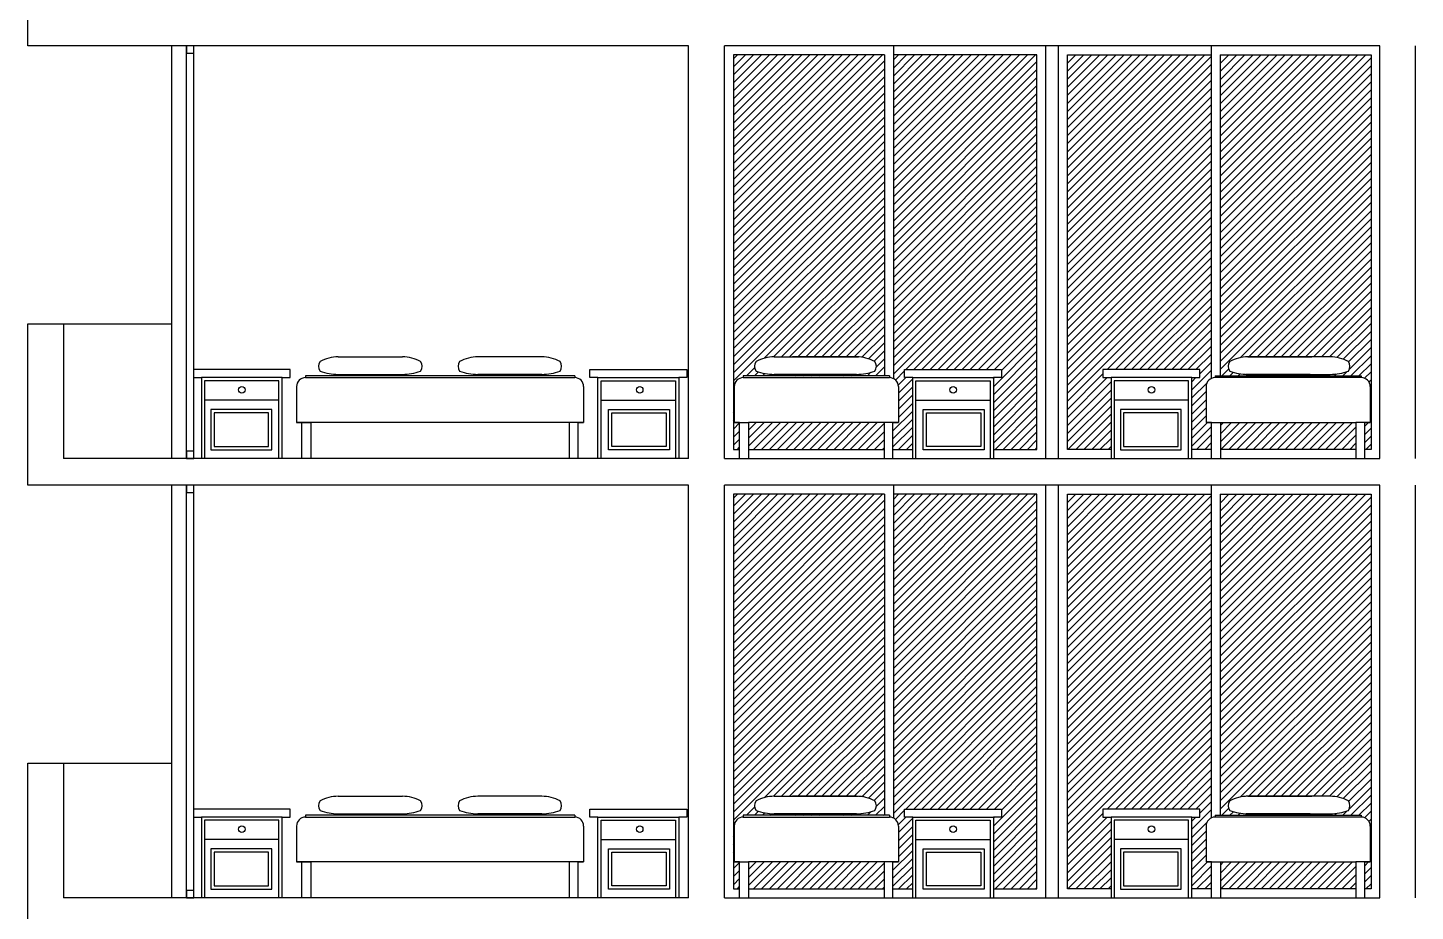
# Model space of a CAD drawing. Header units: millimetres. Extents: x 1217 to 2428, y 234 to 644.
# Drawn here: x 2231.04 to 2238.77, y 406.73 to 411.65 of the extents above; entities that cross this region are included whole.
import ezdxf

# ---------------------------------------------------------------- set-up
doc = ezdxf.new("R2010")
doc.units = ezdxf.units.MM
for name, color, linetype in [('0.1', 251, 'Continuous'), ('0.2', 2, 'Continuous'), ('0.3', 6, 'Continuous'), ('MURO', 5, 'Continuous')]:
    doc.layers.add(name, color=color, linetype=linetype)
pattern_1 = [(45, (422.4179387353875, -290.3735474581651), (-0.02245064030267288, 0.02245064030267288), [])]
pattern_2 = [(45, (422.4179387353875, -287.9235472570975), (-0.02245064030267288, 0.02245064030267288), [])]

msp = doc.modelspace()

# ---------------------------------------------------------------- hatches: boundary and pattern name
at = {"layer": '0.1', "ltscale": 3}
h = msp.add_hatch(dxfattribs=at)
h.set_pattern_fill('ANSI31', color=256, scale=0.01)
h.set_pattern_definition(pattern_2)
edge = h.paths.add_edge_path()
edge.add_line((2235.809509860876, 411.5009939525185), (2234.968528561855, 411.5009939525185))
edge.add_line((2234.968528561855, 411.5009939525185), (2234.973099947954, 409.650993952891))
edge.add_arc((2235.023099947954, 409.6509939528908), 0.0500000000001819, 90, 179.9999999997395, ccw=False)
edge.add_line((2235.023099947954, 409.700993952891), (2235.023086129455, 409.7109939524182))
edge.add_line((2235.023086129455, 409.7109939524182), (2235.809509860876, 409.7109939529064))
edge.add_line((2235.809509860876, 409.7109939529064), (2235.809509860876, 411.5009939525185))
edge = h.paths.add_edge_path(flags=16)
edge.add_arc((2235.721483862543, 409.7645593549963), 0.04346014252858307, 322.3584972331713, 397.6415043925066)
edge.add_arc((2235.654944005065, 409.6062093632218), 0.2106576962042713, 61.3648222440488, 89.99999970130179)
edge.add_line((2235.654944006163, 409.816867059426), (2235.297499618136, 409.8168670613227))
edge.add_line((2235.297499618136, 409.8168670613227), (2235.19590087464, 409.8168670612886))
edge.add_arc((2235.195900879705, 409.6062093650838), 0.2106576962048622, 90.0000013774749, 118.6351777559782)
edge.add_arc((2235.129361022226, 409.7645593568593), 0.04346014252840516, 142.3584956078494, 217.6415027675509)
edge.add_arc((2235.195900879704, 410.003712741089), 0.2842281515700908, 249.1951985566897, 269.9999997013402)
edge.add_line((2235.195900878223, 409.7194845895189), (2235.654944003854, 409.7194845876563))
edge.add_arc((2235.654944005065, 410.0037127392292), 0.284228151572961, 269.9999997558837, 290.8048014431884)
h.paths.add_polyline_path([(2235.807499947892, 409.4509939522), (2235.053099947924, 409.4509939517608), (2235.053099947924, 409.3009939525185), (2235.807499947892, 409.3009939525185)])
h.paths.add_polyline_path([(2235.003099947935, 409.4509939527048), (2234.973099947907, 409.4509939527048), (2234.973099947907, 409.6509939717543), (2234.968528561855, 411.5009939525185), (2234.968528561855, 409.3009939525185), (2235.003099947935, 409.3009939525185)])
edge = h.paths.add_edge_path()
edge.add_line((2236.659894773511, 411.5009939525185), (2235.859509860876, 411.5009939525185))
edge.add_line((2235.859509860876, 411.5009939525185), (2235.859509860876, 409.6958889830065))
edge.add_arc((2235.837499947861, 409.6509939528913), 0.04999999999972937, -3.257127900724299e-10, 63.88346839328062, ccw=False)
edge.add_line((2235.887499947861, 409.650993952891), (2235.887499947908, 409.4509939527048))
edge.add_line((2235.887499947908, 409.4509939527048), (2235.85749994788, 409.4509939527048))
edge.add_line((2235.85749994788, 409.4509939527048), (2235.85749994788, 409.3009939525185))
edge.add_line((2235.85749994788, 409.3009939525185), (2235.967317507944, 409.3009939525185))
edge.add_line((2235.967317507944, 409.3009939525185), (2235.967317507944, 409.7009939513153))
edge.add_line((2235.967317507944, 409.7009939513153), (2235.922317507902, 409.7009939513153))
edge.add_line((2235.922317507902, 409.7009939513153), (2235.922317507902, 409.7459939512408))
edge.add_line((2235.922317507902, 409.7459939512408), (2236.417317507897, 409.7459939512408))
edge.add_line((2236.417317507897, 409.7459939512408), (2236.462317507939, 409.7459939512408))
edge.add_line((2236.462317507939, 409.7459939512408), (2236.462317507939, 409.7009939513153))
edge.add_line((2236.462317507939, 409.7009939513153), (2236.417317507897, 409.7009939513153))
edge.add_line((2236.417317507897, 409.7009939513153), (2236.417317507897, 409.3009939525185))
edge.add_line((2236.417317507897, 409.3009939525185), (2236.659894773511, 409.3009939525185))
edge.add_line((2236.659894773511, 409.3009939525185), (2236.659894773511, 411.5009939525185))
h = msp.add_hatch(dxfattribs=at)
h.set_pattern_fill('ANSI31', color=256, scale=0.01)
h.set_pattern_definition(pattern_2)
edge = h.paths.add_edge_path()
edge.add_line((2237.680279686146, 411.5009939525185), (2238.521260985167, 411.5009939525185))
edge.add_line((2238.521260985167, 411.5009939525185), (2238.516689599068, 409.650993952891))
edge.add_arc((2238.466689599068, 409.6509939528908), 0.0500000000001819, 360.0000000002606, 450)
edge.add_line((2238.466689599068, 409.700993952891), (2238.466703417567, 409.7109939524182))
edge.add_line((2238.466703417567, 409.7109939524182), (2237.680279686146, 409.7109939529064))
edge.add_line((2237.680279686146, 409.7109939529064), (2237.680279686146, 411.5009939525185))
edge = h.paths.add_edge_path(flags=16)
edge.add_arc((2237.768305684479, 409.7645593549963), 0.04346014252858307, 142.3584956074934, 217.6415027668287, ccw=False)
edge.add_arc((2237.834845541957, 409.6062093632218), 0.2106576962042713, 450.0000002986982, 478.6351777559512, ccw=False)
edge.add_line((2237.834845540859, 409.816867059426), (2238.192289928887, 409.8168670613227))
edge.add_line((2238.192289928887, 409.8168670613227), (2238.293888672382, 409.8168670612886))
edge.add_arc((2238.293888667317, 409.6062093650838), 0.2106576962048622, 421.36482224402175, 449.9999986225251, ccw=False)
edge.add_arc((2238.360428524796, 409.7645593568593), 0.04346014252840516, 322.3584972324491, 397.6415043921505, ccw=False)
edge.add_arc((2238.293888667318, 410.003712741089), 0.2842281515700908, 270.0000002986598, 290.8048014433102, ccw=False)
edge.add_line((2238.293888668799, 409.7194845895189), (2237.834845543168, 409.7194845876563))
edge.add_arc((2237.834845541957, 410.0037127392292), 0.284228151572961, 249.1951985568116, 270.0000002441164, ccw=False)
h.paths.add_polyline_path([(2237.68228959913, 409.4509939522), (2238.436689599098, 409.4509939517608), (2238.436689599098, 409.3009939525185), (2237.68228959913, 409.3009939525185)])
h.paths.add_polyline_path([(2238.486689599087, 409.4509939527048), (2238.516689599115, 409.4509939527048), (2238.516689599115, 409.6509939717543), (2238.521260985167, 411.5009939525185), (2238.521260985167, 409.3009939525185), (2238.486689599087, 409.3009939525185)])
edge = h.paths.add_edge_path()
edge.add_line((2236.829894773511, 411.5009939525185), (2237.630279686146, 411.5009939525185))
edge.add_line((2237.630279686146, 411.5009939525185), (2237.630279686146, 409.6958889830065))
edge.add_arc((2237.652289599161, 409.6509939528913), 0.04999999999972937, 476.1165316067194, 540.0000000003257)
edge.add_line((2237.602289599161, 409.650993952891), (2237.602289599114, 409.4509939527048))
edge.add_line((2237.602289599114, 409.4509939527048), (2237.632289599142, 409.4509939527048))
edge.add_line((2237.632289599142, 409.4509939527048), (2237.632289599142, 409.3009939525185))
edge.add_line((2237.632289599142, 409.3009939525185), (2237.522472039078, 409.3009939525185))
edge.add_line((2237.522472039078, 409.3009939525185), (2237.522472039078, 409.7009939513153))
edge.add_line((2237.522472039078, 409.7009939513153), (2237.56747203912, 409.7009939513153))
edge.add_line((2237.56747203912, 409.7009939513153), (2237.56747203912, 409.7459939512408))
edge.add_line((2237.56747203912, 409.7459939512408), (2237.072472039125, 409.7459939512408))
edge.add_line((2237.072472039125, 409.7459939512408), (2237.027472039083, 409.7459939512408))
edge.add_line((2237.027472039083, 409.7459939512408), (2237.027472039083, 409.7009939513153))
edge.add_line((2237.027472039083, 409.7009939513153), (2237.072472039125, 409.7009939513153))
edge.add_line((2237.072472039125, 409.7009939513153), (2237.072472039125, 409.3009939525185))
edge.add_line((2237.072472039125, 409.3009939525185), (2236.829894773511, 409.3009939525185))
edge.add_line((2236.829894773511, 409.3009939525185), (2236.829894773511, 411.5009939525185))
h = msp.add_hatch(dxfattribs=at)
h.set_pattern_fill('ANSI31', color=256, scale=0.01)
h.set_pattern_definition(pattern_1)
edge = h.paths.add_edge_path()
edge.add_line((2235.809509860876, 409.050993751451), (2234.968528561855, 409.050993751451))
edge.add_line((2234.968528561855, 409.050993751451), (2234.973099947954, 407.2009937518235))
edge.add_arc((2235.023099947954, 407.2009937518233), 0.0500000000001819, 90, 179.9999999997395, ccw=False)
edge.add_line((2235.023099947954, 407.2509937518234), (2235.023086129455, 407.2609937513506))
edge.add_line((2235.023086129455, 407.2609937513506), (2235.809509860876, 407.2609937518389))
edge.add_line((2235.809509860876, 407.2609937518389), (2235.809509860876, 409.050993751451))
edge = h.paths.add_edge_path(flags=16)
edge.add_arc((2235.721483862543, 407.3145591539287), 0.04346014252858307, 322.3584972331713, 397.6415043925066)
edge.add_arc((2235.654944005065, 407.1562091621542), 0.2106576962042713, 61.3648222440488, 89.99999970130179)
edge.add_line((2235.654944006163, 407.3668668583584), (2235.297499618136, 407.3668668602552))
edge.add_line((2235.297499618136, 407.3668668602552), (2235.19590087464, 407.3668668602211))
edge.add_arc((2235.195900879705, 407.1562091640162), 0.2106576962048622, 90.0000013774749, 118.6351777559782)
edge.add_arc((2235.129361022226, 407.3145591557917), 0.04346014252840516, 142.3584956078494, 217.6415027675509)
edge.add_arc((2235.195900879704, 407.5537125400214), 0.2842281515700908, 249.1951985566897, 269.9999997013402)
edge.add_line((2235.195900878223, 407.2694843884514), (2235.654944003854, 407.2694843865887))
edge.add_arc((2235.654944005065, 407.5537125381617), 0.284228151572961, 269.9999997558837, 290.8048014431884)
h.paths.add_polyline_path([(2235.807499947892, 407.0009937511325), (2235.053099947924, 407.0009937506933), (2235.053099947924, 406.8509937514509), (2235.807499947892, 406.8509937514509)])
h.paths.add_polyline_path([(2235.003099947935, 407.0009937516372), (2234.973099947907, 407.0009937516372), (2234.973099947907, 407.2009937706868), (2234.968528561855, 409.050993751451), (2234.968528561855, 406.8509937514509), (2235.003099947935, 406.8509937514509)])
edge = h.paths.add_edge_path()
edge.add_line((2236.659894773511, 409.050993751451), (2235.859509860876, 409.050993751451))
edge.add_line((2235.859509860876, 409.050993751451), (2235.859509860876, 407.2458887819389))
edge.add_arc((2235.837499947861, 407.2009937518238), 0.04999999999972937, -3.257127900724299e-10, 63.88346839328062, ccw=False)
edge.add_line((2235.887499947861, 407.2009937518235), (2235.887499947908, 407.0009937516372))
edge.add_line((2235.887499947908, 407.0009937516372), (2235.85749994788, 407.0009937516372))
edge.add_line((2235.85749994788, 407.0009937516372), (2235.85749994788, 406.8509937514509))
edge.add_line((2235.85749994788, 406.8509937514509), (2235.967317507944, 406.8509937514509))
edge.add_line((2235.967317507944, 406.8509937514509), (2235.967317507944, 407.2509937502477))
edge.add_line((2235.967317507944, 407.2509937502477), (2235.922317507902, 407.2509937502477))
edge.add_line((2235.922317507902, 407.2509937502477), (2235.922317507902, 407.2959937501732))
edge.add_line((2235.922317507902, 407.2959937501732), (2236.417317507897, 407.2959937501732))
edge.add_line((2236.417317507897, 407.2959937501732), (2236.462317507939, 407.2959937501732))
edge.add_line((2236.462317507939, 407.2959937501732), (2236.462317507939, 407.2509937502477))
edge.add_line((2236.462317507939, 407.2509937502477), (2236.417317507897, 407.2509937502477))
edge.add_line((2236.417317507897, 407.2509937502477), (2236.417317507897, 406.8509937514509))
edge.add_line((2236.417317507897, 406.8509937514509), (2236.659894773511, 406.8509937514509))
edge.add_line((2236.659894773511, 406.8509937514509), (2236.659894773511, 409.050993751451))
h = msp.add_hatch(dxfattribs=at)
h.set_pattern_fill('ANSI31', color=256, scale=0.01)
h.set_pattern_definition(pattern_1)
edge = h.paths.add_edge_path()
edge.add_line((2237.680279686146, 409.050993751451), (2238.521260985167, 409.050993751451))
edge.add_line((2238.521260985167, 409.050993751451), (2238.516689599068, 407.2009937518235))
edge.add_arc((2238.466689599068, 407.2009937518233), 0.0500000000001819, 360.0000000002606, 450)
edge.add_line((2238.466689599068, 407.2509937518234), (2238.466703417567, 407.2609937513506))
edge.add_line((2238.466703417567, 407.2609937513506), (2237.680279686146, 407.2609937518389))
edge.add_line((2237.680279686146, 407.2609937518389), (2237.680279686146, 409.050993751451))
edge = h.paths.add_edge_path(flags=16)
edge.add_arc((2237.768305684479, 407.3145591539287), 0.04346014252858307, 142.3584956074934, 217.6415027668287, ccw=False)
edge.add_arc((2237.834845541957, 407.1562091621542), 0.2106576962042713, 450.0000002986982, 478.6351777559512, ccw=False)
edge.add_line((2237.834845540859, 407.3668668583584), (2238.192289928887, 407.3668668602552))
edge.add_line((2238.192289928887, 407.3668668602552), (2238.293888672382, 407.3668668602211))
edge.add_arc((2238.293888667317, 407.1562091640162), 0.2106576962048622, 421.36482224402175, 449.9999986225251, ccw=False)
edge.add_arc((2238.360428524796, 407.3145591557917), 0.04346014252840516, 322.3584972324491, 397.6415043921505, ccw=False)
edge.add_arc((2238.293888667318, 407.5537125400214), 0.2842281515700908, 270.0000002986598, 290.8048014433102, ccw=False)
edge.add_line((2238.293888668799, 407.2694843884514), (2237.834845543168, 407.2694843865887))
edge.add_arc((2237.834845541957, 407.5537125381617), 0.284228151572961, 249.1951985568116, 270.0000002441164, ccw=False)
h.paths.add_polyline_path([(2237.68228959913, 407.0009937511325), (2238.436689599098, 407.0009937506933), (2238.436689599098, 406.8509937514509), (2237.68228959913, 406.8509937514509)])
h.paths.add_polyline_path([(2238.486689599087, 407.0009937516372), (2238.516689599115, 407.0009937516372), (2238.516689599115, 407.2009937706868), (2238.521260985167, 409.050993751451), (2238.521260985167, 406.8509937514509), (2238.486689599087, 406.8509937514509)])
edge = h.paths.add_edge_path()
edge.add_line((2236.829894773511, 409.050993751451), (2237.630279686146, 409.050993751451))
edge.add_line((2237.630279686146, 409.050993751451), (2237.630279686146, 407.2458887819389))
edge.add_arc((2237.652289599161, 407.2009937518238), 0.04999999999972937, 476.1165316067194, 540.0000000003257)
edge.add_line((2237.602289599161, 407.2009937518235), (2237.602289599114, 407.0009937516372))
edge.add_line((2237.602289599114, 407.0009937516372), (2237.632289599142, 407.0009937516372))
edge.add_line((2237.632289599142, 407.0009937516372), (2237.632289599142, 406.8509937514509))
edge.add_line((2237.632289599142, 406.8509937514509), (2237.522472039078, 406.8509937514509))
edge.add_line((2237.522472039078, 406.8509937514509), (2237.522472039078, 407.2509937502477))
edge.add_line((2237.522472039078, 407.2509937502477), (2237.56747203912, 407.2509937502477))
edge.add_line((2237.56747203912, 407.2509937502477), (2237.56747203912, 407.2959937501732))
edge.add_line((2237.56747203912, 407.2959937501732), (2237.072472039125, 407.2959937501732))
edge.add_line((2237.072472039125, 407.2959937501732), (2237.027472039083, 407.2959937501732))
edge.add_line((2237.027472039083, 407.2959937501732), (2237.027472039083, 407.2509937502477))
edge.add_line((2237.027472039083, 407.2509937502477), (2237.072472039125, 407.2509937502477))
edge.add_line((2237.072472039125, 407.2509937502477), (2237.072472039125, 406.8509937514509))
edge.add_line((2237.072472039125, 406.8509937514509), (2236.829894773511, 406.8509937514509))
edge.add_line((2236.829894773511, 406.8509937514509), (2236.829894773511, 409.050993751451))

# ---------------------------------------------------------------- linework, layer by layer
at = {"layer": '0.1', "linetype": 'ByBlock'}
for p, q in [((2234.083707714443, 409.7109939534125, -4.511021234321858e-07), (2232.583693896002, 409.7109939524811, -4.511021234321858e-07)), ((2232.583697702201, 409.7009939517733, -4.511021234321858e-07), (2234.083717067017, 409.7009939517733, -4.511021234321858e-07)), ((2235.83749994792, 409.7109939529238, -3.203780983123054e-07), (2235.023086129455, 409.7109939524182, -3.203780983123054e-07)), ((2235.023099947955, 409.7009939517735, -3.203780983123054e-07), (2235.837486129419, 409.7009939517735, -3.203780983123054e-07)), ((2237.652289599102, 409.7109939529238, -3.203780983123054e-07), (2238.466703417567, 409.7109939524182, -3.203780983123054e-07)), ((2238.466689599067, 409.7009939517735, -3.203780983123054e-07), (2237.652303417603, 409.7009939517735, -3.203780983123054e-07)), ((2232.533707714455, 409.6509939528909, -4.511021234321858e-07), (2232.533707714455, 409.4509939527047, -4.511021234321858e-07)), ((2234.133707714431, 409.6509939528909, -4.511021234321858e-07), (2234.133707714431, 409.4509939527047, -4.511021234321858e-07)), ((2234.973099947907, 409.650993952891, -2.901142928210344e-07), (2234.973099947907, 409.4509939527048, -2.901142928210344e-07)), ((2235.887499947908, 409.650993952891, -2.901142928210344e-07), (2235.887499947908, 409.4509939527048, -2.901142928210344e-07)), ((2237.602289599114, 409.650993952891, -2.901142928210344e-07), (2237.602289599114, 409.4509939527048, -2.901142928210344e-07)), ((2238.516689599115, 409.650993952891, -2.901142928210344e-07), (2238.516689599115, 409.4509939527048, -2.901142928210344e-07)), ((2234.133707714431, 409.4509939527047, -4.511021234321858e-07), (2232.533707714455, 409.4509939517733, -4.511021234321858e-07)), ((2232.533707714455, 409.4509939527047, -4.511021234321858e-07), (2232.613707714471, 409.4509939527047, -4.511021234321858e-07)), ((2232.563707714482, 409.4509939527047, -4.511021234321858e-07), (2232.533707714455, 409.4509939527047, -4.511021234321858e-07)), ((2232.563707714482, 409.2509939525184, -4.511021234321858e-07), (2232.563707714482, 409.4509939527047, -4.511021234321858e-07)), ((2232.613707714471, 409.4509939527047, -4.511021234321858e-07), (2232.613707714471, 409.2509939525184, -4.511021234321858e-07)), ((2234.133707714431, 409.4509939527047, -4.511021234321858e-07), (2234.053707714415, 409.4509939527047, -4.511021234321858e-07)), ((2234.103707714403, 409.4509939527047, -4.511021234321858e-07), (2234.133707714431, 409.4509939527047, -4.511021234321858e-07)), ((2234.103707714403, 409.2509939525184, -4.511021234321858e-07), (2234.103707714403, 409.4509939527047, -4.511021234321858e-07)), ((2234.973099947907, 409.4509939527048, -2.901142928210344e-07), (2235.053099947924, 409.4509939527048, -2.901142928210344e-07)), ((2235.003099947935, 409.4509939527048, -2.901142928210344e-07), (2234.973099947907, 409.4509939527048, -2.901142928210344e-07)), ((2235.003099947935, 409.2509939525185, -2.901142928210344e-07), (2235.003099947935, 409.4509939527048, -2.901142928210344e-07)), ((2235.887499947908, 409.4509939522466, -3.203780983123054e-07), (2235.053099947923, 409.4509939517608, -3.203780983123054e-07)), ((2235.053099947924, 409.4509939527048, -2.901142928210344e-07), (2235.053099947924, 409.2509939525185, -2.901142928210344e-07)), ((2235.887499947908, 409.4509939527048, -2.901142928210344e-07), (2235.807499947892, 409.4509939527048, -2.901142928210344e-07)), ((2235.85749994788, 409.4509939527048, -2.901142928210344e-07), (2235.887499947908, 409.4509939527048, -2.901142928210344e-07)), ((2235.85749994788, 409.2509939525185, -2.901142928210344e-07), (2235.85749994788, 409.4509939527048, -2.901142928210344e-07)), ((2237.602289599114, 409.4509939527048, -2.901142928210344e-07), (2237.68228959913, 409.4509939527048, -2.901142928210344e-07)), ((2237.602289599114, 409.4509939522466, -3.203780983123054e-07), (2238.436689599099, 409.4509939517608, -3.203780983123054e-07)), ((2237.632289599142, 409.4509939527048, -2.901142928210344e-07), (2237.602289599114, 409.4509939527048, -2.901142928210344e-07)), ((2237.632289599142, 409.2509939525185, -2.901142928210344e-07), (2237.632289599142, 409.4509939527048, -2.901142928210344e-07)), ((2238.436689599098, 409.4509939527048, -2.901142928210344e-07), (2238.436689599098, 409.2509939525185, -2.901142928210344e-07)), ((2238.516689599115, 409.4509939527048, -2.901142928210344e-07), (2238.436689599098, 409.4509939527048, -2.901142928210344e-07)), ((2238.486689599087, 409.4509939527048, -2.901142928210344e-07), (2238.516689599115, 409.4509939527048, -2.901142928210344e-07)), ((2238.486689599087, 409.2509939525185, -2.901142928210344e-07), (2238.486689599087, 409.4509939527048, -2.901142928210344e-07)), ((2234.083707714443, 407.2609937523449, -4.511021234321858e-07), (2232.583693896002, 407.2609937514136, -4.511021234321858e-07)), ((2232.583697702201, 407.2509937507058, -4.511021234321858e-07), (2234.083717067017, 407.2509937507058, -4.511021234321858e-07)), ((2235.83749994792, 407.2609937518563, -3.203780983123054e-07), (2235.023086129455, 407.2609937513506, -3.203780983123054e-07)), ((2235.023099947955, 407.2509937507059, -3.203780983123054e-07), (2235.837486129419, 407.2509937507059, -3.203780983123054e-07)), ((2237.652289599102, 407.2609937518563, -3.203780983123054e-07), (2238.466703417567, 407.2609937513506, -3.203780983123054e-07)), ((2238.466689599067, 407.2509937507059, -3.203780983123054e-07), (2237.652303417603, 407.2509937507059, -3.203780983123054e-07)), ((2232.533707714455, 407.2009937518234, -4.511021234321858e-07), (2232.533707714455, 407.0009937516371, -4.511021234321858e-07)), ((2234.133707714431, 407.2009937518234, -4.511021234321858e-07), (2234.133707714431, 407.0009937516371, -4.511021234321858e-07)), ((2234.973099947907, 407.2009937518235, -2.901142928210344e-07), (2234.973099947907, 407.0009937516372, -2.901142928210344e-07)), ((2235.887499947908, 407.2009937518235, -2.901142928210344e-07), (2235.887499947908, 407.0009937516372, -2.901142928210344e-07)), ((2237.602289599114, 407.2009937518235, -2.901142928210344e-07), (2237.602289599114, 407.0009937516372, -2.901142928210344e-07)), ((2238.516689599115, 407.2009937518235, -2.901142928210344e-07), (2238.516689599115, 407.0009937516372, -2.901142928210344e-07)), ((2234.133707714431, 407.0009937516371, -4.511021234321858e-07), (2232.533707714455, 407.0009937507058, -4.511021234321858e-07)), ((2232.533707714455, 407.0009937516371, -4.511021234321858e-07), (2232.613707714471, 407.0009937516371, -4.511021234321858e-07)), ((2232.563707714482, 407.0009937516371, -4.511021234321858e-07), (2232.533707714455, 407.0009937516371, -4.511021234321858e-07)), ((2232.563707714482, 406.8009937514508, -4.511021234321858e-07), (2232.563707714482, 407.0009937516371, -4.511021234321858e-07)), ((2232.613707714471, 407.0009937516371, -4.511021234321858e-07), (2232.613707714471, 406.8009937514508, -4.511021234321858e-07)), ((2234.133707714431, 407.0009937516371, -4.511021234321858e-07), (2234.053707714415, 407.0009937516371, -4.511021234321858e-07)), ((2234.103707714403, 407.0009937516371, -4.511021234321858e-07), (2234.133707714431, 407.0009937516371, -4.511021234321858e-07)), ((2234.103707714403, 406.8009937514508, -4.511021234321858e-07), (2234.103707714403, 407.0009937516371, -4.511021234321858e-07)), ((2234.973099947907, 407.0009937516372, -2.901142928210344e-07), (2235.053099947924, 407.0009937516372, -2.901142928210344e-07)), ((2235.003099947935, 407.0009937516372, -2.901142928210344e-07), (2234.973099947907, 407.0009937516372, -2.901142928210344e-07)), ((2235.003099947935, 406.800993751451, -2.901142928210344e-07), (2235.003099947935, 407.0009937516372, -2.901142928210344e-07)), ((2235.887499947908, 407.0009937511791, -3.203780983123054e-07), (2235.053099947923, 407.0009937506933, -3.203780983123054e-07)), ((2235.053099947924, 407.0009937516372, -2.901142928210344e-07), (2235.053099947924, 406.800993751451, -2.901142928210344e-07)), ((2235.887499947908, 407.0009937516372, -2.901142928210344e-07), (2235.807499947892, 407.0009937516372, -2.901142928210344e-07)), ((2235.85749994788, 407.0009937516372, -2.901142928210344e-07), (2235.887499947908, 407.0009937516372, -2.901142928210344e-07)), ((2235.85749994788, 406.800993751451, -2.901142928210344e-07), (2235.85749994788, 407.0009937516372, -2.901142928210344e-07)), ((2237.602289599114, 407.0009937516372, -2.901142928210344e-07), (2237.68228959913, 407.0009937516372, -2.901142928210344e-07)), ((2237.602289599114, 407.0009937511791, -3.203780983123054e-07), (2238.436689599099, 407.0009937506933, -3.203780983123054e-07)), ((2237.632289599142, 407.0009937516372, -2.901142928210344e-07), (2237.602289599114, 407.0009937516372, -2.901142928210344e-07)), ((2237.632289599142, 406.800993751451, -2.901142928210344e-07), (2237.632289599142, 407.0009937516372, -2.901142928210344e-07)), ((2238.436689599098, 407.0009937516372, -2.901142928210344e-07), (2238.436689599098, 406.800993751451, -2.901142928210344e-07)), ((2238.516689599115, 407.0009937516372, -2.901142928210344e-07), (2238.436689599098, 407.0009937516372, -2.901142928210344e-07)), ((2238.486689599087, 407.0009937516372, -2.901142928210344e-07), (2238.516689599115, 407.0009937516372, -2.901142928210344e-07)), ((2238.486689599087, 406.800993751451, -2.901142928210344e-07), (2238.486689599087, 407.0009937516372, -2.901142928210344e-07))]:
    msp.add_line(p, q, dxfattribs=at)
at = {"layer": '0.1'}
for p, q in [((2234.053707714415, 409.4509939527047, -4.511021234321858e-07), (2234.053707714415, 409.2509939525184, -4.511021234321858e-07)), ((2235.807499947892, 409.4509939527048, -2.901142928210344e-07), (2235.807499947892, 409.2509939525185, -2.901142928210344e-07)), ((2237.68228959913, 409.4509939527048, -2.901142928210344e-07), (2237.68228959913, 409.2509939525185, -2.901142928210344e-07)), ((2234.053707714415, 407.0009937516371, -4.511021234321858e-07), (2234.053707714415, 406.8009937514508, -4.511021234321858e-07)), ((2235.807499947892, 407.0009937516372, -2.901142928210344e-07), (2235.807499947892, 406.800993751451, -2.901142928210344e-07)), ((2237.68228959913, 407.0009937516372, -2.901142928210344e-07), (2237.68228959913, 406.800993751451, -2.901142928210344e-07))]:
    msp.add_line(p, q, dxfattribs=at)
at = {"layer": '0.1', "ltscale": 3}
for points, elevation in [([(2231.838075969239, 409.2509939525185), (2231.838075969239, 411.550994153586)], -2.892623708001396e-07), ([(2235.809509860876, 411.5009939525185), (2234.968528561855, 411.5009939525185), (2234.968528561855, 409.3009939525185), (2235.003099947935, 409.3009939525185)], -3.203780983123054e-07), ([(2235.809509860876, 411.5009939525185), (2235.809509860876, 409.7109939529064)], -3.203780983123054e-07), ([(2235.859509860876, 411.5509939525185), (2235.859509860876, 409.6958889830065)], -3.203780983123054e-07), ([(2236.417317507897, 409.3009939525185), (2236.659894773511, 409.3009939525185), (2236.659894773511, 411.5009939525185), (2235.859509860876, 411.5009939525185)], -3.203780983123054e-07), ([(2237.072472039125, 409.3009939525185), (2236.829894773511, 409.3009939525185), (2236.829894773511, 411.5009939525185), (2237.630279686146, 411.5009939525185)], -3.203780983123054e-07), ([(2237.630279686146, 411.5509939525185), (2237.630279686146, 409.6958889830065)], -3.203780983123054e-07), ([(2237.680279686146, 411.5009939525185), (2238.521260985167, 411.5009939525185), (2238.521260985167, 409.3009939525185), (2238.486689599087, 409.3009939525185)], -3.203780983123054e-07), ([(2237.680279686146, 411.5009939525185), (2237.680279686146, 409.7109939529064)], -3.203780983123054e-07), ([(2231.236081931037, 410.0009969685308), (2231.838081930684, 410.0009969685308)], -2.489541976818461e-07), ([(2235.053099947924, 409.3009939525185), (2235.807499947892, 409.3009939525185)], -3.203780983123054e-07), ([(2235.85749994788, 409.3009939525185), (2235.967317507944, 409.3009939525185)], -3.203780983123054e-07), ([(2237.632289599142, 409.3009939525185), (2237.522472039078, 409.3009939525185)], -3.203780983123054e-07), ([(2238.436689599098, 409.3009939525185), (2237.68228959913, 409.3009939525185)], -3.203780983123054e-07), ([(2231.838075969239, 406.800993751451), (2231.838075969239, 409.1009939525184)], -2.892623708001396e-07), ([(2235.859509860876, 409.1009937514509), (2235.859509860876, 407.2458887819389)], -3.203780983123054e-07), ([(2237.630279686146, 409.1009937514509), (2237.630279686146, 407.2458887819389)], -3.203780983123054e-07), ([(2235.809509860876, 409.050993751451), (2234.968528561855, 409.050993751451), (2234.968528561855, 406.8509937514509), (2235.003099947935, 406.8509937514509)], -3.203780983123054e-07), ([(2235.809509860876, 409.050993751451), (2235.809509860876, 407.2609937518389)], -3.203780983123054e-07), ([(2236.417317507897, 406.8509937514509), (2236.659894773511, 406.8509937514509), (2236.659894773511, 409.050993751451), (2235.859509860876, 409.050993751451)], -3.203780983123054e-07), ([(2237.072472039125, 406.8509937514509), (2236.829894773511, 406.8509937514509), (2236.829894773511, 409.050993751451), (2237.630279686146, 409.050993751451)], -3.203780983123054e-07), ([(2237.680279686146, 409.050993751451), (2238.521260985167, 409.050993751451), (2238.521260985167, 406.8509937514509), (2238.486689599087, 406.8509937514509)], -3.203780983123054e-07), ([(2237.680279686146, 409.050993751451), (2237.680279686146, 407.2609937518389)], -3.203780983123054e-07), ([(2231.236081931037, 407.5509967674633), (2231.838081930684, 407.5509967674633)], -2.489541976818461e-07), ([(2235.053099947924, 406.8509937514509), (2235.807499947892, 406.8509937514509)], -3.203780983123054e-07), ([(2235.85749994788, 406.8509937514509), (2235.967317507944, 406.8509937514509)], -3.203780983123054e-07), ([(2237.632289599142, 406.8509937514509), (2237.522472039078, 406.8509937514509)], -3.203780983123054e-07), ([(2238.436689599098, 406.8509937514509), (2237.68228959913, 406.8509937514509)], -3.203780983123054e-07)]:
    msp.add_lwpolyline(points, dxfattribs=dict(at, elevation=elevation))
at = {"layer": '0.1'}
for points, elevation in [([(2232.766262997688, 409.81686705946), (2233.123707384617, 409.8168670613226)], -4.511021234321858e-07), ([(2233.901151771589, 409.81686705946), (2233.543707384659, 409.8168670613226)], -4.511021234321858e-07), ([(2235.195869021408, 409.8168670588797), (2235.664698356502, 409.8168670613227)], -3.203780983123054e-07), ([(2235.654944005065, 409.8168670594601), (2235.297499618136, 409.8168670613227)], -2.901142928210344e-07), ([(2238.293920525614, 409.8168670588797), (2237.82509119052, 409.8168670613227)], -3.203780983123054e-07), ([(2237.834845541957, 409.8168670594601), (2238.192289928887, 409.8168670613227)], -2.901142928210344e-07), ([(2232.766262997688, 409.7194845875633), (2233.123707384617, 409.7194845894259)], -4.511021234321858e-07), ([(2233.901151771589, 409.7194845875633), (2233.543707384659, 409.7194845894259)], -4.511021234321858e-07), ([(2235.654944005065, 409.7194845875634), (2235.195885126147, 409.7194845899556)], -2.901142928210344e-07), ([(2235.307253969572, 409.7194845875634), (2235.664698356502, 409.719484589426)], -3.203780983123054e-07), ([(2238.18253557745, 409.7194845875634), (2237.82509119052, 409.719484589426)], -3.203780983123054e-07), ([(2237.834845541957, 409.7194845875634), (2238.293904420875, 409.7194845899556)], -2.901142928210344e-07), ([(2232.766262997688, 407.3668668583924), (2233.123707384617, 407.3668668602551)], -4.511021234321858e-07), ([(2233.901151771589, 407.3668668583924), (2233.543707384659, 407.3668668602551)], -4.511021234321858e-07), ([(2235.195869021408, 407.3668668578122), (2235.664698356502, 407.3668668602552)], -3.203780983123054e-07), ([(2235.654944005065, 407.3668668583925), (2235.297499618136, 407.3668668602552)], -2.901142928210344e-07), ([(2238.293920525614, 407.3668668578122), (2237.82509119052, 407.3668668602552)], -3.203780983123054e-07), ([(2237.834845541957, 407.3668668583925), (2238.192289928887, 407.3668668602552)], -2.901142928210344e-07), ([(2232.766262997688, 407.2694843864957), (2233.123707384617, 407.2694843883584)], -4.511021234321858e-07), ([(2233.901151771589, 407.2694843864957), (2233.543707384659, 407.2694843883584)], -4.511021234321858e-07), ([(2235.654944005065, 407.2694843864958), (2235.195885126147, 407.269484388888)], -2.901142928210344e-07), ([(2235.307253969572, 407.2694843864958), (2235.664698356502, 407.2694843883585)], -3.203780983123054e-07), ([(2238.18253557745, 407.2694843864958), (2237.82509119052, 407.2694843883585)], -3.203780983123054e-07), ([(2237.834845541957, 407.2694843864958), (2238.293904420875, 407.269484388888)], -2.901142928210344e-07)]:
    msp.add_lwpolyline(points, dxfattribs=dict(at, elevation=elevation))
at = {"layer": '0.1', "linetype": 'ByBlock'}
for points, elevation in [([(2232.453890154419, 409.7009939517733), (2232.498890154461, 409.7009939517733), (2232.498890154461, 409.7459939516988), (2232.003890154465, 409.7459939516988), (2231.958890154423, 409.7459939516988), (2231.958890154423, 409.7009939517733), (2232.003890154465, 409.7009939517733)], -4.518898591763925e-07), ([(2232.453890154419, 409.2509939525184), (2232.453890154419, 409.7009939517733), (2232.003890154465, 409.7009939517733), (2232.003890154465, 409.2509939525184)], -4.518898591763925e-07), ([(2232.583693896002, 409.7109939524811), (2232.583707714501, 409.7009939527047)], -4.511021234321858e-07), ([(2234.083707714443, 409.7109939524811), (2234.083693895944, 409.7009939527047)], -4.511021234321858e-07), ([(2234.213525274467, 409.7009939517733), (2234.168525274425, 409.7009939517733), (2234.168525274425, 409.7459939516988), (2234.66352527442, 409.7459939516988), (2234.708525274462, 409.7459939516988), (2234.708525274462, 409.7009939517733), (2234.66352527442, 409.7009939517733)], -4.518898591763925e-07), ([(2234.213525274467, 409.2509939525184), (2234.213525274467, 409.7009939517733), (2234.66352527442, 409.7009939517733), (2234.66352527442, 409.2509939525184)], -4.518898591763925e-07), ([(2235.023086129455, 409.7109939524813), (2235.023099947954, 409.7009939527048)], -2.901142928210344e-07), ([(2235.83749994792, 409.7109939524813), (2235.837486129421, 409.7009939527048)], -2.901142928210344e-07), ([(2235.967317507944, 409.7009939513153), (2235.922317507902, 409.7009939513153), (2235.922317507902, 409.7459939512408), (2236.417317507897, 409.7459939512408), (2236.462317507939, 409.7459939512408), (2236.462317507939, 409.7009939513153), (2236.417317507897, 409.7009939513153)], -3.211658340565121e-07), ([(2235.967317507944, 409.2509939520604), (2235.967317507944, 409.7009939513153), (2236.417317507897, 409.7009939513153), (2236.417317507897, 409.2509939520604)], -3.211658340565121e-07), ([(2237.522472039078, 409.7009939513153), (2237.56747203912, 409.7009939513153), (2237.56747203912, 409.7459939512408), (2237.072472039125, 409.7459939512408), (2237.027472039083, 409.7459939512408), (2237.027472039083, 409.7009939513153), (2237.072472039125, 409.7009939513153)], -3.211658340565121e-07), ([(2237.522472039078, 409.2509939520604), (2237.522472039078, 409.7009939513153), (2237.072472039125, 409.7009939513153), (2237.072472039125, 409.2509939520604)], -3.211658340565121e-07), ([(2237.652289599102, 409.7109939524813), (2237.652303417601, 409.7009939527048)], -2.901142928210344e-07), ([(2238.466703417567, 409.7109939524813), (2238.466689599068, 409.7009939527048)], -2.901142928210344e-07), ([(2232.435890154495, 409.2509939525184), (2232.435890154495, 409.6829939525482), (2232.021890154505, 409.6829939525482), (2232.021890154505, 409.2509939525184)], -4.518898591763925e-07), ([(2234.231525274391, 409.2509939525184), (2234.231525274391, 409.6829939525482), (2234.64552527438, 409.6829939525482), (2234.64552527438, 409.2509939525184)], -4.518898591763925e-07), ([(2235.985317507867, 409.2509939520604), (2235.985317507867, 409.6829939520902), (2236.399317507857, 409.6829939520902), (2236.399317507857, 409.2509939520604)], -3.211658340565121e-07), ([(2237.504472039155, 409.2509939520604), (2237.504472039155, 409.6829939520902), (2237.090472039165, 409.6829939520902), (2237.090472039165, 409.2509939520604)], -3.211658340565121e-07), ([(2232.435890154495, 409.5760889355001), (2232.021890154505, 409.5760889355001)], -4.47789701935259e-07), ([(2234.231525274391, 409.5760889355001), (2234.64552527438, 409.5760889355001)], -4.47789701935259e-07), ([(2235.985317507867, 409.576088935042), (2236.399317507857, 409.576088935042)], -3.170656768153786e-07), ([(2237.504472039155, 409.576088935042), (2237.090472039165, 409.576088935042)], -3.170656768153786e-07), ([(2232.453890154419, 407.2509937507058), (2232.498890154461, 407.2509937507058), (2232.498890154461, 407.2959937506313), (2232.003890154465, 407.2959937506313), (2231.958890154423, 407.2959937506313), (2231.958890154423, 407.2509937507058), (2232.003890154465, 407.2509937507058)], -4.518898591763925e-07), ([(2232.453890154419, 406.8009937514508), (2232.453890154419, 407.2509937507058), (2232.003890154465, 407.2509937507058), (2232.003890154465, 406.8009937514508)], -4.518898591763925e-07), ([(2232.435890154495, 406.8009937514508), (2232.435890154495, 407.2329937514806), (2232.021890154505, 407.2329937514806), (2232.021890154505, 406.8009937514508)], -4.518898591763925e-07), ([(2232.583693896002, 407.2609937514136), (2232.583707714501, 407.2509937516371)], -4.511021234321858e-07), ([(2234.083707714443, 407.2609937514136), (2234.083693895944, 407.2509937516371)], -4.511021234321858e-07), ([(2234.213525274467, 407.2509937507058), (2234.168525274425, 407.2509937507058), (2234.168525274425, 407.2959937506313), (2234.66352527442, 407.2959937506313), (2234.708525274462, 407.2959937506313), (2234.708525274462, 407.2509937507058), (2234.66352527442, 407.2509937507058)], -4.518898591763925e-07), ([(2234.213525274467, 406.8009937514508), (2234.213525274467, 407.2509937507058), (2234.66352527442, 407.2509937507058), (2234.66352527442, 406.8009937514508)], -4.518898591763925e-07), ([(2234.231525274391, 406.8009937514508), (2234.231525274391, 407.2329937514806), (2234.64552527438, 407.2329937514806), (2234.64552527438, 406.8009937514508)], -4.518898591763925e-07), ([(2235.023086129455, 407.2609937514137), (2235.023099947954, 407.2509937516372)], -2.901142928210344e-07), ([(2235.83749994792, 407.2609937514137), (2235.837486129421, 407.2509937516372)], -2.901142928210344e-07), ([(2235.967317507944, 407.2509937502477), (2235.922317507902, 407.2509937502477), (2235.922317507902, 407.2959937501732), (2236.417317507897, 407.2959937501732), (2236.462317507939, 407.2959937501732), (2236.462317507939, 407.2509937502477), (2236.417317507897, 407.2509937502477)], -3.211658340565121e-07), ([(2235.967317507944, 406.8009937509928), (2235.967317507944, 407.2509937502477), (2236.417317507897, 407.2509937502477), (2236.417317507897, 406.8009937509928)], -3.211658340565121e-07), ([(2235.985317507867, 406.8009937509928), (2235.985317507867, 407.2329937510226), (2236.399317507857, 407.2329937510226), (2236.399317507857, 406.8009937509928)], -3.211658340565121e-07), ([(2237.522472039078, 407.2509937502477), (2237.56747203912, 407.2509937502477), (2237.56747203912, 407.2959937501732), (2237.072472039125, 407.2959937501732), (2237.027472039083, 407.2959937501732), (2237.027472039083, 407.2509937502477), (2237.072472039125, 407.2509937502477)], -3.211658340565121e-07), ([(2237.522472039078, 406.8009937509928), (2237.522472039078, 407.2509937502477), (2237.072472039125, 407.2509937502477), (2237.072472039125, 406.8009937509928)], -3.211658340565121e-07), ([(2237.504472039155, 406.8009937509928), (2237.504472039155, 407.2329937510226), (2237.090472039165, 407.2329937510226), (2237.090472039165, 406.8009937509928)], -3.211658340565121e-07), ([(2237.652289599102, 407.2609937514137), (2237.652303417601, 407.2509937516372)], -2.901142928210344e-07), ([(2238.466703417567, 407.2609937514137), (2238.466689599068, 407.2509937516372)], -2.901142928210344e-07), ([(2232.435890154495, 407.1260887344325), (2232.021890154505, 407.1260887344325)], -4.47789701935259e-07), ([(2234.231525274391, 407.1260887344325), (2234.64552527438, 407.1260887344325)], -4.47789701935259e-07), ([(2235.985317507867, 407.1260887339745), (2236.399317507857, 407.1260887339745)], -3.170656768153786e-07), ([(2237.504472039155, 407.1260887339745), (2237.090472039165, 407.1260887339745)], -3.170656768153786e-07)]:
    msp.add_lwpolyline(points, dxfattribs=dict(at, elevation=elevation))
for points, elevation in [([(2232.395288335207, 409.5237664267328), (2232.056045782567, 409.5237664267328), (2232.056045782567, 409.2990007255134), (2232.395288335207, 409.2990007255134)], -4.47789701935259e-07), ([(2232.377288335167, 409.5057664275077), (2232.074045782607, 409.5057664275077), (2232.074045782607, 409.3170007247385), (2232.377288335167, 409.3170007247385)], -4.47789701935259e-07), ([(2234.272127093679, 409.5237664267328), (2234.611369646319, 409.5237664267328), (2234.611369646319, 409.2990007255134), (2234.272127093679, 409.2990007255134)], -4.47789701935259e-07), ([(2234.290127093719, 409.5057664275077), (2234.593369646278, 409.5057664275077), (2234.593369646278, 409.3170007247385), (2234.290127093719, 409.3170007247385)], -4.47789701935259e-07), ([(2236.025919327155, 409.5237664262748), (2236.365161879795, 409.5237664262748), (2236.365161879795, 409.2990007250554), (2236.025919327155, 409.2990007250554)], -3.170656768153786e-07), ([(2236.043919327195, 409.5057664270497), (2236.347161879755, 409.5057664270497), (2236.347161879755, 409.3170007242805), (2236.043919327195, 409.3170007242805)], -3.170656768153786e-07), ([(2237.463870219867, 409.5237664262748), (2237.124627667227, 409.5237664262748), (2237.124627667227, 409.2990007250554), (2237.463870219867, 409.2990007250554)], -3.170656768153786e-07), ([(2237.445870219827, 409.5057664270497), (2237.142627667267, 409.5057664270497), (2237.142627667267, 409.3170007242805), (2237.445870219827, 409.3170007242805)], -3.170656768153786e-07), ([(2232.395288335207, 407.0737662256653), (2232.056045782567, 407.0737662256653), (2232.056045782567, 406.8490005244458), (2232.395288335207, 406.8490005244458)], -4.47789701935259e-07), ([(2234.272127093679, 407.0737662256653), (2234.611369646319, 407.0737662256653), (2234.611369646319, 406.8490005244458), (2234.272127093679, 406.8490005244458)], -4.47789701935259e-07), ([(2236.025919327155, 407.0737662252072), (2236.365161879795, 407.0737662252072), (2236.365161879795, 406.8490005239878), (2236.025919327155, 406.8490005239878)], -3.170656768153786e-07), ([(2237.463870219867, 407.0737662252072), (2237.124627667227, 407.0737662252072), (2237.124627667227, 406.8490005239878), (2237.463870219867, 406.8490005239878)], -3.170656768153786e-07), ([(2232.377288335167, 407.0557662264401), (2232.074045782607, 407.0557662264401), (2232.074045782607, 406.867000523671), (2232.377288335167, 406.867000523671)], -4.47789701935259e-07), ([(2234.290127093719, 407.0557662264401), (2234.593369646278, 407.0557662264401), (2234.593369646278, 406.867000523671), (2234.290127093719, 406.867000523671)], -4.47789701935259e-07), ([(2236.043919327195, 407.0557662259821), (2236.347161879755, 407.0557662259821), (2236.347161879755, 406.8670005232129), (2236.043919327195, 406.8670005232129)], -3.170656768153786e-07), ([(2237.445870219827, 407.0557662259821), (2237.142627667267, 407.0557662259821), (2237.142627667267, 406.8670005232129), (2237.445870219827, 406.8670005232129)], -3.170656768153786e-07)]:
    msp.add_lwpolyline(points, close=True, dxfattribs=dict(at, elevation=elevation))
for centre in [(2232.228890154442, 409.633559001973, -4.47789701935259e-07), (2234.446135920015, 409.633536887805, -4.47789701935259e-07), (2236.192317507921, 409.6335590015149, -3.170656768153786e-07), (2237.297472039102, 409.6335590015149, -3.170656768153786e-07), (2232.228890154442, 407.1835588009054, -4.47789701935259e-07), (2234.446135920015, 407.1835272379609, -4.47789701935259e-07), (2236.192317507921, 407.1835588004474, -3.170656768153786e-07), (2237.297472039102, 407.1835588004474, -3.170656768153786e-07)]:
    msp.add_circle(centre, 0.01818143930180339, dxfattribs=at)
for centre, radius, start, end in [((2232.69972314021, 409.7645593549964, -4.511021234321858e-07), 0.0434601425285245, 142.358496543553, 217.641503456447), ((2232.766262997688, 409.6062093632203, -4.511021234321858e-07), 0.2106576962055347, 90, 118.6351779363075), ((2232.583707714501, 409.6509939528909, -4.511021234321858e-07), 0.05, 90, 180), ((2232.766262997688, 410.0037127392274, -4.511021234321858e-07), 0.284228151571254, 249.1951986211315, 270), ((2234.083707714385, 409.6509939528909, -4.511021234321858e-07), 0.05, 0, 90), ((2235.023099947954, 409.650993952891, -2.901142928210344e-07), 0.05, 90, 180), ((2235.837499947861, 409.650993952891, -2.901142928210344e-07), 0.05, 0, 90), ((2237.652289599161, 409.650993952891, -2.901142928210344e-07), 0.05, 90, 180), ((2238.466689599068, 409.650993952891, -2.901142928210344e-07), 0.05, 0, 90), ((2232.69972314021, 407.3145591539288, -4.511021234321858e-07), 0.0434601425285245, 142.358496543553, 217.641503456447), ((2232.766262997688, 407.1562091621528, -4.511021234321858e-07), 0.2106576962055347, 90, 118.6351779363075), ((2232.583707714501, 407.2009937518234, -4.511021234321858e-07), 0.05, 90, 180), ((2232.766262997688, 407.5537125381599, -4.511021234321858e-07), 0.284228151571254, 249.1951986211315, 270), ((2234.083707714385, 407.2009937518234, -4.511021234321858e-07), 0.05, 0, 90), ((2235.023099947954, 407.2009937518235, -2.901142928210344e-07), 0.05, 90, 180), ((2235.837499947861, 407.2009937518235, -2.901142928210344e-07), 0.05, 0, 90), ((2237.652289599161, 407.2009937518235, -2.901142928210344e-07), 0.05, 90, 180), ((2238.466689599068, 407.2009937518235, -2.901142928210344e-07), 0.05, 0, 90)]:
    msp.add_arc(centre, radius, start, end, dxfattribs=at)
at = {"layer": '0.1'}
for centre, radius, start, end in [((2233.123707384617, 409.606209365083, -4.511021234321858e-07), 0.2106576962055347, 61.36482206369252, 90), ((2233.190247242096, 409.764559356859, -4.511021234321858e-07), 0.0434601425285245, 322.358496543553, 37.64150345644703), ((2233.477167527181, 409.764559356859, -4.511021234321858e-07), 0.0434601425285245, 142.358496543553, 217.641503456447), ((2233.543707384659, 409.606209365083, -4.511021234321858e-07), 0.2106576962055347, 90, 118.6351779363075), ((2233.901151771589, 409.6062093632203, -4.511021234321858e-07), 0.2106576962055347, 61.36482206369252, 90), ((2233.967691629067, 409.7645593549964, -4.511021234321858e-07), 0.0434601425285245, 322.358496543553, 37.64150345644703), ((2235.129361022226, 409.7645593568591, -2.598504873297634e-07), 0.0434601425285245, 142.358496543553, 217.641503456447), ((2235.195900879704, 409.6062093650831, -2.598504873297634e-07), 0.2106576962055347, 90, 118.6351779363075), ((2235.654944005065, 409.6062093632204, -2.901142928210344e-07), 0.2106576962055347, 61.36482206369252, 90), ((2235.721483862544, 409.7645593549965, -2.901142928210344e-07), 0.0434601425285245, 322.358496543553, 37.64150345644703), ((2237.768305684478, 409.7645593549965, -2.901142928210344e-07), 0.0434601425285245, 142.3584965435525, 217.6415034564475), ((2237.834845541957, 409.6062093632204, -2.901142928210344e-07), 0.2106576962055347, 90, 118.6351779363075), ((2238.293888667318, 409.6062093650831, -2.598504873297634e-07), 0.2106576962055347, 61.36482206369245, 90), ((2238.360428524796, 409.7645593568591, -2.598504873297634e-07), 0.0434601425285245, 322.3584965435525, 37.64150345644749), ((2233.123707384617, 410.0037127410901, -4.511021234321858e-07), 0.284228151571254, 270, 290.8048013788684), ((2233.543707384659, 410.0037127410901, -4.511021234321858e-07), 0.284228151571254, 249.1951986211315, 270), ((2233.901151771589, 410.0037127392274, -4.511021234321858e-07), 0.284228151571254, 270, 290.8048013788684), ((2235.195900879704, 410.0037127410902, -2.598504873297634e-07), 0.284228151571254, 249.1951986211315, 270), ((2235.654944005065, 410.0037127392275, -2.901142928210344e-07), 0.284228151571254, 270, 290.8048013788684), ((2237.834845541957, 410.0037127392275, -2.901142928210344e-07), 0.284228151571254, 249.1951986211194, 270), ((2238.293888667318, 410.0037127410902, -2.598504873297634e-07), 0.284228151571254, 270, 290.8048013788805), ((2233.123707384617, 407.1562091640154, -4.511021234321858e-07), 0.2106576962055347, 61.36482206369252, 90), ((2233.190247242096, 407.3145591557915, -4.511021234321858e-07), 0.0434601425285245, 322.358496543553, 37.64150345644703), ((2233.477167527181, 407.3145591557915, -4.511021234321858e-07), 0.0434601425285245, 142.358496543553, 217.641503456447), ((2233.543707384659, 407.1562091640154, -4.511021234321858e-07), 0.2106576962055347, 90, 118.6351779363075), ((2233.901151771589, 407.1562091621528, -4.511021234321858e-07), 0.2106576962055347, 61.36482206369252, 90), ((2233.967691629067, 407.3145591539288, -4.511021234321858e-07), 0.0434601425285245, 322.358496543553, 37.64150345644703), ((2235.129361022226, 407.3145591557916, -2.598504873297634e-07), 0.0434601425285245, 142.358496543553, 217.641503456447), ((2235.195900879704, 407.1562091640155, -2.598504873297634e-07), 0.2106576962055347, 90, 118.6351779363075), ((2235.654944005065, 407.1562091621529, -2.901142928210344e-07), 0.2106576962055347, 61.36482206369252, 90), ((2235.721483862544, 407.3145591539289, -2.901142928210344e-07), 0.0434601425285245, 322.358496543553, 37.64150345644703), ((2237.768305684478, 407.3145591539289, -2.901142928210344e-07), 0.0434601425285245, 142.3584965435525, 217.6415034564475), ((2237.834845541957, 407.1562091621529, -2.901142928210344e-07), 0.2106576962055347, 90, 118.6351779363075), ((2238.293888667318, 407.1562091640155, -2.598504873297634e-07), 0.2106576962055347, 61.36482206369245, 90), ((2238.360428524796, 407.3145591557916, -2.598504873297634e-07), 0.0434601425285245, 322.3584965435525, 37.64150345644749), ((2233.123707384617, 407.5537125400225, -4.511021234321858e-07), 0.284228151571254, 270, 290.8048013788684), ((2233.543707384659, 407.5537125400225, -4.511021234321858e-07), 0.284228151571254, 249.1951986211315, 270), ((2233.901151771589, 407.5537125381599, -4.511021234321858e-07), 0.284228151571254, 270, 290.8048013788684), ((2235.195900879704, 407.5537125400226, -2.598504873297634e-07), 0.284228151571254, 249.1951986211315, 270), ((2235.654944005065, 407.55371253816, -2.901142928210344e-07), 0.284228151571254, 270, 290.8048013788684), ((2237.834845541957, 407.55371253816, -2.901142928210344e-07), 0.284228151571254, 249.1951986211194, 270), ((2238.293888667318, 407.5537125400226, -2.598504873297634e-07), 0.284228151571254, 270, 290.8048013788805)]:
    msp.add_arc(centre, radius, start, end, dxfattribs=at)
at = {"layer": '0.2', "ltscale": 3}
for points, elevation in [([(2231.920916687718, 409.2509939525185), (2231.920916687718, 411.550994153586)], -3.113859788033366e-07), ([(2231.960916390386, 409.2509939525185), (2231.960916390386, 411.550994153586)], -3.103074719293765e-07), ([(2231.920916687718, 406.800993751451), (2231.920916687718, 409.1009939525184)], -3.113859788033366e-07), ([(2231.960916390386, 406.800993751451), (2231.960916390386, 409.1009939525184)], -3.103074719293765e-07)]:
    msp.add_lwpolyline(points, dxfattribs=dict(at, elevation=elevation))
at = {"layer": '0.3'}
for points, elevation in [([(2231.920916687718, 411.5109941536069), (2231.960916687755, 411.5109941536069), (2231.960916687755, 411.550994153586), (2231.920916687718, 411.550994153586), (2231.920916687718, 411.5109941536069)], -2.930730401715489e-07), ([(2231.920916687718, 411.5109941536069), (2231.960916687755, 411.5109941536069), (2231.960916687755, 411.550994153586), (2231.920916687718, 411.550994153586), (2231.920916687718, 411.5109941536069)], -2.930730401715489e-07), ([(2231.920916687718, 409.2509939525185), (2231.960916687755, 409.2509939525185), (2231.960916687755, 409.2909939524976), (2231.920916687718, 409.2909939524976), (2231.920916687718, 409.2509939525185)], -2.434618011086757e-07), ([(2231.920916687718, 409.2509939525185), (2231.960916687755, 409.2509939525185), (2231.960916687755, 409.2909939524976), (2231.920916687718, 409.2909939524976), (2231.920916687718, 409.2509939525185)], -2.434618011086757e-07), ([(2231.920916687718, 409.0609939525394), (2231.960916687755, 409.0609939525394), (2231.960916687755, 409.1009939525184), (2231.920916687718, 409.1009939525184), (2231.920916687718, 409.0609939525394)], -2.930730401715489e-07), ([(2231.920916687718, 409.0609939525394), (2231.960916687755, 409.0609939525394), (2231.960916687755, 409.1009939525184), (2231.920916687718, 409.1009939525184), (2231.920916687718, 409.0609939525394)], -2.930730401715489e-07), ([(2231.920916687718, 406.800993751451), (2231.960916687755, 406.800993751451), (2231.960916687755, 406.84099375143), (2231.920916687718, 406.84099375143), (2231.920916687718, 406.800993751451)], -2.434618011086757e-07), ([(2231.920916687718, 406.800993751451), (2231.960916687755, 406.800993751451), (2231.960916687755, 406.84099375143), (2231.920916687718, 406.84099375143), (2231.920916687718, 406.800993751451)], -2.434618011086757e-07)]:
    msp.add_lwpolyline(points, dxfattribs=dict(at, elevation=elevation))
at = {"layer": '0.3', "ltscale": 3}
for points, elevation in [([(2236.709894773511, 409.2509939525185), (2236.709894773511, 411.550994153586)], -2.468587891764807e-07), ([(2236.779894773511, 409.2509939525185), (2236.779894773511, 411.550994153586)], -2.46686565757219e-07), ([(2236.709894773511, 406.800993751451), (2236.709894773511, 409.1009939525184)], -2.468587891764807e-07), ([(2236.779894773511, 406.800993751451), (2236.779894773511, 409.1009939525184)], -2.46686565757219e-07)]:
    msp.add_lwpolyline(points, dxfattribs=dict(at, elevation=elevation))
at = {"layer": 'MURO', "ltscale": 3}
for points, elevation in [([(2231.036081931036, 411.550994153586), (2231.036081931036, 412.450994153586), (2231.236081931037, 412.450994153586), (2231.236081931037, 411.7009941535861)], -3.321859784473793e-07), ([(2234.718529889083, 411.550994153586), (2231.036081931036, 411.550994153586)], -3.126565208273516e-07), ([(2234.718529889083, 411.5509941535859), (2231.644901418997, 411.550994153586)], -2.853021549640859e-07), ([(2234.718529889083, 409.2509939525185), (2234.718529889083, 411.550994153586)], -2.930730401715489e-07), ([(2234.918528561855, 409.2509939525185), (2234.918528561854, 411.550994153586)], -2.930730401715489e-07), ([(2238.571088173407, 411.550994153586), (2234.918528561855, 411.550994153586)], -3.126565208273516e-07), ([(2238.571088173407, 411.5509941535857), (2234.918528561855, 411.5509941535859)], -2.853021549640859e-07), ([(2238.571088173407, 409.2509939525185), (2238.571088173407, 411.550994153586)], -2.956956784061561e-07), ([(2238.767707484947, 411.5510100355917), (2238.767707484947, 409.2510100355917)], -1.279260849837462e-07), ([(2231.036081931036, 409.1009939525184), (2231.036081931036, 410.0009939525184), (2231.236081931037, 410.0009939525184), (2231.236081931037, 409.2509939525185)], -3.321859784473793e-07), ([(2234.718529889083, 409.2509939525185), (2231.236081931037, 409.2509939525185)], -3.399615789681081e-07), ([(2234.918528561855, 409.2509939525185), (2238.571088173407, 409.2509939525185)], -2.930730401715489e-07), ([(2234.718529889083, 409.1009939525184), (2231.036081931036, 409.1009939525184)], -3.126565208273516e-07), ([(2234.718529889083, 409.1009939525183), (2231.644901418997, 409.1009939525184)], -2.853021549640859e-07), ([(2234.718529889083, 406.800993751451), (2234.718529889083, 409.1009939525184)], -2.930730401715489e-07), ([(2234.918528561855, 406.800993751451), (2234.918528561854, 409.1009939525184)], -2.930730401715489e-07), ([(2238.571088173407, 409.1009939525184), (2234.918528561855, 409.1009939525184)], -3.126565208273516e-07), ([(2238.571088173407, 409.1009939525181), (2234.918528561855, 409.1009939525183)], -2.853021549640859e-07), ([(2238.571088173407, 406.800993751451), (2238.571088173407, 409.1009939525184)], -2.956956784061561e-07), ([(2238.767707484947, 409.101013051139), (2238.767707484947, 406.801013051139)], -1.279260849837462e-07), ([(2231.036081931036, 406.6509937514509), (2231.036081931036, 407.5509937514508), (2231.236081931037, 407.5509937514508), (2231.236081931037, 406.800993751451)], -3.321859784473793e-07), ([(2234.718529889083, 406.800993751451), (2231.236081931037, 406.800993751451)], -3.399615789681081e-07), ([(2234.918528561855, 406.800993751451), (2238.571088173407, 406.800993751451)], -2.930730401715489e-07)]:
    msp.add_lwpolyline(points, dxfattribs=dict(at, elevation=elevation))

doc.saveas('drawing.dxf')
